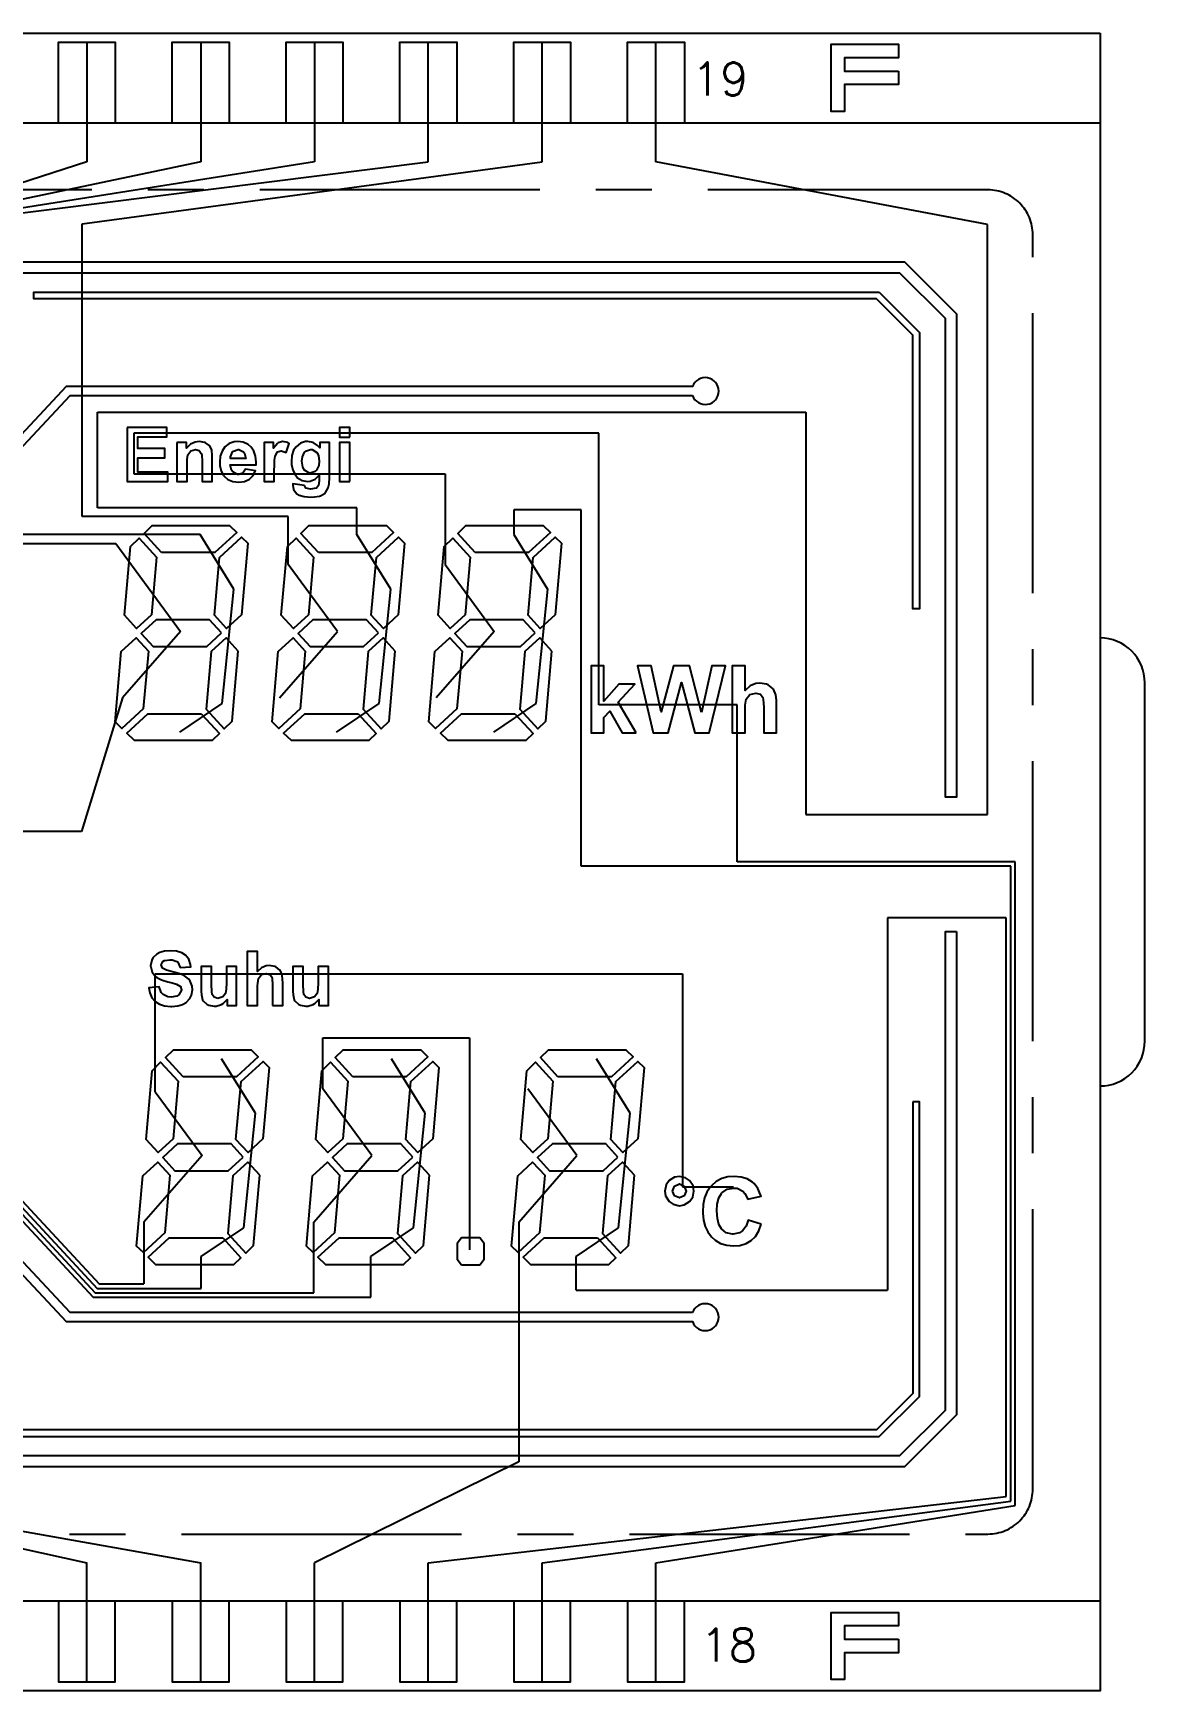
# Model space of a CAD drawing. Header units: millimetres. Extents: x -302 to 649, y -276 to -53.
# Drawn here: x 208.33 to 233.14, y -146.96 to -109.96 of the extents above; entities that cross this region are included whole.
import ezdxf

# ---------------------------------------------------------------- set-up
doc = ezdxf.new("R2010")
doc.units = ezdxf.units.MM
doc.header["$LTSCALE"] = 5
doc.header["$MEASUREMENT"] = 0
doc.linetypes.add('CENTER', pattern=[2, 1.25, -0.25, 0.25, -0.25])
doc.layers.add('SEG', color=4, linetype='Continuous')
doc.styles.add('romans', font='romans.shx')

msp = doc.modelspace()

# ---------------------------------------------------------------- linework, layer by layer
at = {"elevation": 60}
for points in [[(232.136, -109.959), (232.136, -146.959), (169.136, -146.959), (169.136, -109.959)], [(227.636, -110.809), (227.636, -111.109), (226.436, -111.109), (226.436, -111.709), (226.136, -111.709), (226.136, -110.209), (227.636, -110.209), (227.636, -110.509), (226.436, -110.509), (226.436, -110.809)], [(205.552, -116.362), (206.746, -115.064), (227.772, -115.064), (228.936, -116.225), (228.936, -127.012), (228.686, -127.012), (228.686, -116.328), (227.669, -115.314), (206.856, -115.314), (205.736, -116.531)], [(227.21, -115.739), (228.111, -116.638), (228.111, -122.809), (227.961, -122.809), (227.961, -116.7), (227.148, -115.889), (208.34, -115.889), (208.34, -115.739)], [(210.422, -118.763), (210.422, -119.963), (211.333, -119.963), (211.333, -119.762), (210.664, -119.762), (210.664, -119.436), (211.265, -119.436), (211.265, -119.232), (210.664, -119.232), (210.664, -118.967), (211.311, -118.967), (211.311, -118.763)], [(215.397, -118.977), (215.397, -118.763), (215.164, -118.763), (215.164, -118.977)], [(211.534, -119.093), (211.534, -119.963), (211.763, -119.963), (211.763, -119.568), (211.766, -119.474), (211.783, -119.371), (211.847, -119.284), (211.954, -119.251), (212.035, -119.274), (212.08, -119.339), (212.09, -119.374), (212.096, -119.52), (212.096, -119.963), (212.326, -119.963), (212.326, -119.387), (212.313, -119.268), (212.268, -119.171), (212.174, -119.103), (212.158, -119.096), (212.035, -119.074), (211.944, -119.086), (211.838, -119.135), (211.747, -119.222), (211.747, -119.093)], [(212.672, -119.924), (212.782, -119.969), (212.914, -119.982), (212.917, -119.982), (213.047, -119.966), (213.153, -119.917), (213.231, -119.84), (213.292, -119.727), (213.063, -119.688), (213.008, -119.782), (212.914, -119.811), (212.888, -119.811), (212.785, -119.752), (212.756, -119.717), (212.727, -119.594), (213.302, -119.594), (213.302, -119.536), (213.289, -119.403), (213.254, -119.29), (213.195, -119.203), (213.124, -119.138), (213.018, -119.09), (212.892, -119.074), (212.814, -119.08), (212.701, -119.122), (212.604, -119.196), (212.542, -119.287), (212.504, -119.4), (212.491, -119.536), (212.497, -119.61), (212.523, -119.733), (212.578, -119.833), (212.588, -119.849)], [(214.01, -119.099), (213.894, -119.074), (213.794, -119.103), (213.777, -119.116), (213.693, -119.219), (213.693, -119.093), (213.48, -119.093), (213.48, -119.963), (213.709, -119.963), (213.709, -119.694), (213.713, -119.636), (213.716, -119.491), (213.729, -119.403), (213.784, -119.306), (213.865, -119.28), (213.971, -119.319), (214.042, -119.119)], [(214.385, -120.053), (214.12, -120.021), (214.12, -120.05), (214.139, -120.144), (214.214, -120.241), (214.266, -120.273), (214.379, -120.305), (214.527, -120.315), (214.605, -120.312), (214.721, -120.292), (214.738, -120.286), (214.841, -120.224), (214.851, -120.215), (214.912, -120.105), (214.932, -120.018), (214.938, -119.875), (214.938, -119.093), (214.725, -119.093), (214.725, -119.216), (214.673, -119.161), (214.573, -119.096), (214.456, -119.074), (214.405, -119.077), (214.291, -119.112), (214.198, -119.19), (214.139, -119.271), (214.104, -119.387), (214.091, -119.523), (214.094, -119.588), (214.12, -119.71), (214.172, -119.814), (214.23, -119.882), (214.33, -119.943), (214.45, -119.963), (214.511, -119.956), (214.618, -119.911), (214.708, -119.824), (214.708, -119.95), (214.699, -120.056), (214.654, -120.115), (214.641, -120.118), (214.518, -120.14), (214.414, -120.115)], [(215.397, -119.963), (215.397, -119.093), (215.164, -119.093), (215.164, -119.963)], [(213.024, -119.303), (213.047, -119.332), (213.076, -119.455), (212.733, -119.455), (212.733, -119.413), (212.778, -119.306), (212.795, -119.293), (212.904, -119.251), (212.917, -119.251)], [(214.482, -119.775), (214.382, -119.714), (214.343, -119.646), (214.327, -119.51), (214.337, -119.416), (214.382, -119.313), (214.405, -119.29), (214.518, -119.251), (214.557, -119.255), (214.657, -119.316), (214.692, -119.384), (214.712, -119.516), (214.702, -119.61), (214.654, -119.71), (214.624, -119.74), (214.511, -119.778)], [(211.193, -121.551), (210.802, -121.124), (210.98, -120.951), (212.712, -120.951), (212.871, -121.106), (212.385, -121.551)], [(214.693, -121.551), (214.302, -121.124), (214.48, -120.951), (216.212, -120.951), (216.371, -121.106), (215.885, -121.551)], [(218.193, -121.551), (217.802, -121.124), (217.98, -120.951), (219.712, -120.951), (219.871, -121.106), (219.385, -121.551)], [(211.082, -121.652), (210.969, -122.94), (210.637, -123.245), (210.366, -122.95), (210.5, -121.417), (210.694, -121.229)], [(212.977, -122.94), (212.644, -123.245), (212.374, -122.95), (212.487, -121.661), (212.979, -121.21), (213.117, -121.344)], [(214.582, -121.652), (214.469, -122.94), (214.137, -123.245), (213.866, -122.95), (214, -121.417), (214.194, -121.229)], [(216.477, -122.94), (216.144, -123.245), (215.874, -122.95), (215.987, -121.661), (216.479, -121.21), (216.617, -121.344)], [(218.082, -121.652), (217.969, -122.94), (217.637, -123.245), (217.366, -122.95), (217.5, -121.417), (217.694, -121.229)], [(219.977, -122.94), (219.644, -123.245), (219.374, -122.95), (219.487, -121.661), (219.979, -121.21), (220.117, -121.344)], [(212.534, -123.346), (212.263, -123.051), (211.071, -123.051), (210.738, -123.356), (211.009, -123.651), (212.201, -123.651)], [(216.034, -123.346), (215.763, -123.051), (214.571, -123.051), (214.238, -123.356), (214.509, -123.651), (215.701, -123.651)], [(219.534, -123.346), (219.263, -123.051), (218.071, -123.051), (217.738, -123.356), (218.009, -123.651), (219.201, -123.651)], [(210.786, -125.04), (210.308, -125.478), (210.158, -125.332), (210.295, -123.761), (210.628, -123.457), (210.898, -123.752)], [(212.906, -123.752), (212.635, -123.457), (212.303, -123.761), (212.19, -125.05), (212.592, -125.488), (212.769, -125.316)], [(214.286, -125.04), (213.808, -125.478), (213.658, -125.332), (213.795, -123.761), (214.128, -123.457), (214.398, -123.752)], [(216.406, -123.752), (216.135, -123.457), (215.803, -123.761), (215.69, -125.05), (216.092, -125.488), (216.269, -125.316)], [(217.786, -125.04), (217.308, -125.478), (217.158, -125.332), (217.295, -123.761), (217.628, -123.457), (217.898, -123.752)], [(219.906, -123.752), (219.635, -123.457), (219.303, -123.761), (219.19, -125.05), (219.592, -125.488), (219.769, -125.316)], [(221.782, -125.578), (221.385, -124.89), (221.756, -124.492), (221.401, -124.492), (221.065, -124.873), (221.065, -124.078), (220.777, -124.078), (220.777, -125.578), (221.065, -125.578), (221.065, -125.232), (221.2, -125.09), (221.472, -125.578)], [(223.244, -125.126), (222.978, -124.078), (222.62, -124.078), (222.345, -125.109), (222.118, -124.078), (221.811, -124.078), (222.167, -125.578), (222.497, -125.578), (222.794, -124.456), (223.092, -125.578), (223.412, -125.578), (223.777, -124.078), (223.473, -124.078)], [(224.614, -124.789), (224.621, -124.831), (224.63, -125.006), (224.63, -125.578), (224.918, -125.578), (224.918, -124.941), (224.915, -124.857), (224.902, -124.725), (224.847, -124.599), (224.844, -124.592), (224.727, -124.505), (224.692, -124.492), (224.546, -124.469), (224.453, -124.479), (224.327, -124.531), (224.217, -124.631), (224.217, -124.078), (223.929, -124.078), (223.929, -125.578), (224.217, -125.578), (224.217, -124.958), (224.243, -124.828), (224.323, -124.722), (224.453, -124.689), (224.556, -124.715)], [(212.08, -125.151), (212.484, -125.592), (212.321, -125.751), (210.59, -125.751), (210.416, -125.582), (210.887, -125.151)], [(215.58, -125.151), (215.984, -125.592), (215.821, -125.751), (214.09, -125.751), (213.916, -125.582), (214.387, -125.151)], [(219.08, -125.151), (219.484, -125.592), (219.321, -125.751), (217.59, -125.751), (217.416, -125.582), (217.887, -125.151)], [(228.936, -130.012), (228.936, -140.799), (227.772, -141.959), (205.587, -141.959), (205.073, -141.401), (203.415, -141.401), (203.415, -141.151), (205.183, -141.151), (205.697, -141.709), (227.669, -141.709), (228.686, -140.695), (228.686, -130.012)], [(211.052, -131.575), (211.146, -131.634), (211.262, -131.669), (211.401, -131.682), (211.421, -131.682), (211.553, -131.669), (211.663, -131.637), (211.741, -131.592), (211.825, -131.504), (211.86, -131.43), (211.88, -131.31), (211.873, -131.23), (211.834, -131.12), (211.799, -131.074), (211.702, -130.997), (211.686, -130.987), (211.582, -130.948), (211.44, -130.909), (211.301, -130.871), (211.217, -130.832), (211.181, -130.757), (211.22, -130.683), (211.259, -130.66), (211.385, -130.641), (211.43, -130.641), (211.537, -130.68), (211.556, -130.696), (211.605, -130.812), (211.847, -130.803), (211.841, -130.745), (211.802, -130.631), (211.728, -130.538), (211.644, -130.486), (211.527, -130.45), (211.388, -130.441), (211.262, -130.45), (211.152, -130.479), (211.088, -130.515), (211, -130.602), (210.974, -130.654), (210.949, -130.774), (210.952, -130.803), (210.984, -130.919), (211.058, -131.016), (211.091, -131.039), (211.191, -131.09), (211.333, -131.133), (211.43, -131.158), (211.527, -131.187), (211.615, -131.239), (211.64, -131.31), (211.637, -131.323), (211.579, -131.427), (211.534, -131.456), (211.404, -131.475), (211.333, -131.469), (211.23, -131.42), (211.185, -131.369), (211.143, -131.246), (210.907, -131.268), (210.929, -131.378), (210.978, -131.488)], [(213.667, -131.659), (213.897, -131.659), (213.897, -131.149), (213.894, -131.081), (213.884, -130.977), (213.842, -130.874), (213.836, -130.871), (213.745, -130.8), (213.719, -130.79), (213.6, -130.77), (213.525, -130.78), (213.425, -130.822), (213.334, -130.9), (213.334, -130.46), (213.105, -130.46), (213.105, -131.659), (213.334, -131.659), (213.334, -131.223), (213.338, -131.162), (213.357, -131.058), (213.422, -130.974), (213.525, -130.945), (213.606, -130.968), (213.655, -131.026), (213.661, -131.061), (213.667, -131.2)], [(212.452, -131.504), (212.368, -131.478), (212.323, -131.414), (212.313, -131.349), (212.306, -131.191), (212.306, -130.79), (212.077, -130.79), (212.077, -131.339), (212.083, -131.423), (212.109, -131.533), (212.122, -131.556), (212.209, -131.64), (212.245, -131.656), (212.368, -131.679), (212.413, -131.676), (212.529, -131.64), (212.568, -131.617), (212.656, -131.53), (212.656, -131.659), (212.869, -131.659), (212.869, -130.79), (212.639, -130.79), (212.639, -131.158), (212.636, -131.301), (212.62, -131.391), (212.559, -131.472)], [(214.169, -131.556), (214.256, -131.64), (214.291, -131.656), (214.414, -131.679), (214.46, -131.676), (214.576, -131.64), (214.615, -131.617), (214.702, -131.53), (214.702, -131.659), (214.915, -131.659), (214.915, -130.79), (214.686, -130.79), (214.686, -131.158), (214.683, -131.301), (214.666, -131.391), (214.605, -131.472), (214.498, -131.504), (214.414, -131.478), (214.369, -131.414), (214.359, -131.349), (214.353, -131.191), (214.353, -130.79), (214.123, -130.79), (214.123, -131.339), (214.13, -131.423), (214.156, -131.533)], [(211.672, -133.251), (211.281, -132.824), (211.46, -132.651), (213.191, -132.651), (213.35, -132.806), (212.865, -133.251)], [(215.46, -133.251), (215.069, -132.824), (215.248, -132.651), (216.979, -132.651), (217.139, -132.806), (216.653, -133.251)], [(220.038, -133.251), (219.647, -132.824), (219.826, -132.651), (221.557, -132.651), (221.717, -132.806), (221.231, -133.251)], [(211.449, -134.64), (211.116, -134.945), (210.846, -134.65), (210.98, -133.117), (211.173, -132.929), (211.561, -133.352)], [(213.456, -134.64), (213.124, -134.945), (212.853, -134.65), (212.966, -133.361), (213.458, -132.91), (213.596, -133.044)], [(215.237, -134.64), (214.904, -134.945), (214.634, -134.65), (214.768, -133.117), (214.962, -132.929), (215.35, -133.352)], [(217.245, -134.64), (216.912, -134.945), (216.641, -134.65), (216.754, -133.361), (217.246, -132.91), (217.384, -133.044)], [(219.815, -134.64), (219.482, -134.945), (219.212, -134.65), (219.346, -133.117), (219.54, -132.929), (219.928, -133.352)], [(221.823, -134.64), (221.49, -134.945), (221.219, -134.65), (221.332, -133.361), (221.824, -132.91), (221.962, -133.044)], [(227.961, -133.809), (227.961, -140.323), (227.148, -141.134), (207.34, -141.134), (207.34, -141.284), (227.21, -141.284), (228.111, -140.386), (228.111, -133.809)], [(213.013, -135.046), (212.743, -134.751), (211.55, -134.751), (211.218, -135.056), (211.488, -135.351), (212.681, -135.351)], [(216.801, -135.046), (216.531, -134.751), (215.338, -134.751), (215.006, -135.056), (215.276, -135.351), (216.469, -135.351)], [(221.379, -135.046), (221.109, -134.751), (219.916, -134.751), (219.584, -135.056), (219.854, -135.351), (221.047, -135.351)], [(211.265, -136.74), (210.788, -137.178), (210.637, -137.032), (210.774, -135.461), (211.107, -135.157), (211.378, -135.452)], [(213.385, -135.452), (213.115, -135.157), (212.782, -135.461), (212.669, -136.75), (213.071, -137.188), (213.248, -137.016)], [(215.053, -136.74), (214.576, -137.178), (214.425, -137.032), (214.563, -135.461), (214.895, -135.157), (215.166, -135.452)], [(217.173, -135.452), (216.903, -135.157), (216.57, -135.461), (216.458, -136.75), (216.859, -137.188), (217.037, -137.016)], [(219.631, -136.74), (219.154, -137.178), (219.003, -137.032), (219.141, -135.461), (219.473, -135.157), (219.744, -135.452)], [(221.751, -135.452), (221.481, -135.157), (221.148, -135.461), (221.036, -136.75), (221.437, -137.188), (221.615, -137.016)], [(222.978, -135.571), (222.888, -135.507), (222.749, -135.478), (222.639, -135.494), (222.519, -135.571), (222.451, -135.665), (222.422, -135.804), (222.442, -135.914), (222.519, -136.034), (222.61, -136.098), (222.749, -136.131), (222.859, -136.111), (222.978, -136.034), (223.046, -135.943), (223.075, -135.804), (223.056, -135.691)], [(222.594, -135.804), (222.639, -135.694), (222.749, -135.646), (222.859, -135.694), (222.904, -135.804), (222.859, -135.914), (222.749, -135.959), (222.639, -135.914)], [(224.576, -136.545), (224.285, -136.451), (224.236, -136.587), (224.158, -136.693), (224.091, -136.738), (223.952, -136.768), (223.935, -136.768), (223.796, -136.735), (223.686, -136.648), (223.631, -136.554), (223.596, -136.418), (223.583, -136.244), (223.593, -136.098), (223.628, -135.959), (223.686, -135.856), (223.699, -135.843), (223.816, -135.762), (223.958, -135.736), (224.036, -135.743), (224.162, -135.804), (224.213, -135.856), (224.275, -135.988), (224.572, -135.917), (224.563, -135.885), (224.501, -135.746), (224.42, -135.639), (224.378, -135.604), (224.262, -135.533), (224.126, -135.491), (223.974, -135.478), (223.832, -135.487), (223.693, -135.526), (223.57, -135.591), (223.463, -135.685), (223.434, -135.717), (223.363, -135.827), (223.311, -135.956), (223.282, -136.102), (223.273, -136.266), (223.273, -136.296), (223.286, -136.454), (223.324, -136.593), (223.383, -136.716), (223.463, -136.823), (223.551, -136.9), (223.67, -136.971), (223.806, -137.013), (223.955, -137.029), (224.097, -137.017), (224.236, -136.978), (224.352, -136.91), (224.446, -136.816), (224.521, -136.693)], [(212.559, -136.851), (212.963, -137.292), (212.8, -137.451), (211.069, -137.451), (210.895, -137.282), (211.366, -136.851)], [(216.347, -136.851), (216.752, -137.292), (216.588, -137.451), (214.857, -137.451), (214.684, -137.282), (215.155, -136.851)], [(217.89, -137.451), (218.295, -137.451), (218.392, -137.324), (218.392, -136.978), (218.295, -136.851), (217.89, -136.851), (217.792, -136.978), (217.792, -137.324)], [(220.925, -136.851), (221.33, -137.292), (221.166, -137.451), (219.435, -137.451), (219.262, -137.282), (219.732, -136.851)], [(227.636, -145.809), (227.636, -146.109), (226.436, -146.109), (226.436, -146.709), (226.136, -146.709), (226.136, -145.209), (227.636, -145.209), (227.636, -145.509), (226.436, -145.509), (226.436, -145.809)]]:
    msp.add_lwpolyline(points, close=True, dxfattribs=at)
for points in [[(208.891, -111.959), (208.891, -110.159), (210.161, -110.159), (210.161, -111.959)], [(211.431, -111.959), (211.431, -110.159), (212.701, -110.159), (212.701, -111.959)], [(213.971, -111.959), (213.971, -110.159), (215.241, -110.159), (215.241, -111.959)], [(216.511, -111.959), (216.511, -110.159), (217.781, -110.159), (217.781, -111.959)], [(219.051, -111.959), (219.051, -110.159), (220.321, -110.159), (220.321, -111.959)], [(221.591, -111.959), (221.591, -110.159), (222.861, -110.159), (222.861, -111.959)], [(169.136, -111.959), (232.136, -111.959)], [(232.136, -144.959), (169.136, -144.959)], [(208.891, -144.959), (208.891, -146.759), (210.161, -146.759), (210.161, -144.959)], [(211.431, -144.959), (211.431, -146.759), (212.701, -146.759), (212.701, -144.959)], [(213.971, -144.959), (213.971, -146.759), (215.241, -146.759), (215.241, -144.959)], [(216.511, -144.959), (216.511, -146.759), (217.781, -146.759), (217.781, -144.959)], [(219.051, -144.959), (219.051, -146.759), (220.321, -146.759), (220.321, -144.959)], [(221.591, -144.959), (221.591, -146.759), (222.861, -146.759), (222.861, -144.959)]]:
    msp.add_lwpolyline(points, dxfattribs=at)
at = {"linetype": 'CENTER', "elevation": 60}
msp.add_lwpolyline([(229.636, -113.459), (171.636, -113.459, 0.414214), (170.636, -114.459), (170.636, -142.459, 0.414214), (171.636, -143.459), (229.636, -143.459, 0.414214), (230.636, -142.459), (230.636, -114.459, 0.414214)], format="xyb", close=True, dxfattribs=at)
at = {"elevation": 60}
for points in [[(223.045, -118.048, 5.828427), (223.045, -117.848), (209.065, -117.848), (206.436, -120.657), (206.436, -121.112), (206.636, -121.112), (206.636, -120.736), (209.152, -118.048)], [(223.045, -138.518), (209.152, -138.518), (206.636, -135.83), (206.636, -135.454), (206.436, -135.454), (206.436, -135.909), (209.065, -138.718), (223.045, -138.718, 5.828427)]]:
    msp.add_lwpolyline(points, format="xyb", close=True, dxfattribs=at)
msp.add_lwpolyline([(232.136, -133.459, 0.414214), (233.136, -132.459), (233.136, -124.459, 0.414214), (232.136, -123.459)], format="xyb", dxfattribs=at)
at = {"layer": 'SEG'}
for p, q in [((209.526, -110.177, 60), (209.526, -112.831, 60)), ((212.066, -110.177, 60), (212.066, -112.831, 60)), ((214.606, -110.177, 60), (214.606, -112.831, 60)), ((217.146, -112.831, 60), (217.146, -110.177, 60)), ((219.686, -112.831, 60), (219.686, -110.177, 60)), ((222.226, -112.831, 60), (222.226, -110.177, 60)), ((209.526, -112.831, 60), (204.941, -114.312, 60)), ((212.066, -112.831, 60), (205.041, -114.312, 60)), ((214.606, -112.831, 60), (205.241, -114.312, 60)), ((205.341, -114.316, 60), (217.146, -112.831, 60)), ((209.421, -114.218, 60), (219.686, -112.831, 60)), ((229.623, -114.23, 60), (222.226, -112.831, 60)), ((209.421, -120.75, 60), (209.421, -114.218, 60)), ((229.623, -127.402, 60), (229.623, -114.23, 60)), ((209.76, -120.557, 60), (209.76, -118.42, 60)), ((209.76, -118.42, 60), (225.571, -118.42, 60)), ((225.571, -118.42, 60), (225.571, -127.402, 60)), ((220.949, -118.887, 60), (210.574, -118.887, 60)), ((210.574, -118.887, 60), (210.574, -119.798, 60)), ((220.949, -124.951, 60), (220.949, -118.887, 60)), ((210.574, -119.798, 60), (217.52, -119.798, 60)), ((217.52, -119.798, 60), (217.52, -121.821, 60)), ((215.553, -120.557, 60), (209.76, -120.557, 60)), ((215.553, -121.152, 60), (215.553, -120.557, 60)), ((220.56, -120.599, 60), (219.053, -120.599, 60)), ((219.053, -120.599, 60), (219.053, -121.152, 60)), ((220.56, -128.553, 60), (220.56, -120.599, 60)), ((214.02, -120.75, 60), (209.421, -120.75, 60)), ((214.02, -121.821, 60), (214.02, -120.75, 60)), ((206.134, -121.347, 60), (210.171, -121.347, 60)), ((212.053, -121.152, 60), (206.186, -121.152, 60)), ((210.171, -121.347, 60), (211.617, -123.314, 60)), ((212.806, -122.367, 60), (212.053, -121.152, 60)), ((216.306, -122.367, 60), (215.553, -121.152, 60)), ((219.053, -121.152, 60), (219.806, -122.367, 60)), ((215.117, -123.314, 60), (214.02, -121.821, 60)), ((217.52, -121.821, 60), (218.617, -123.314, 60)), ((212.547, -124.924, 60), (212.806, -122.367, 60)), ((216.047, -124.924, 60), (216.306, -122.367, 60)), ((219.806, -122.367, 60), (219.547, -124.924, 60)), ((211.617, -123.314, 60), (210.322, -124.797, 60)), ((213.822, -124.797, 60), (215.117, -123.314, 60)), ((218.617, -123.314, 60), (217.322, -124.797, 60)), ((210.322, -124.797, 60), (209.405, -127.776, 60)), ((211.598, -125.564, 60), (212.547, -124.924, 60)), ((215.098, -125.564, 60), (216.047, -124.924, 60)), ((219.547, -124.924, 60), (218.598, -125.564, 60)), ((224.041, -124.951, 60), (220.949, -124.951, 60)), ((224.041, -128.453, 60), (224.041, -124.951, 60)), ((225.571, -127.402, 60), (229.623, -127.402, 60)), ((209.405, -127.776, 60), (207.422, -127.776, 60)), ((230.145, -128.553, 60), (220.56, -128.553, 60)), ((230.245, -128.453, 60), (224.041, -128.453, 60)), ((230.145, -142.723, 60), (230.145, -128.553, 60)), ((230.245, -142.826, 60), (230.245, -128.453, 60)), ((230.045, -129.703, 60), (227.391, -129.703, 60)), ((227.391, -129.703, 60), (227.391, -138.013, 60)), ((230.045, -142.619, 60), (230.045, -129.703, 60)), ((211.048, -130.958, 60), (222.822, -130.958, 60)), ((211.048, -133.588, 60), (211.048, -130.958, 60)), ((222.822, -130.958, 60), (222.822, -135.711, 60)), ((214.789, -133.524, 60), (214.789, -132.382, 60)), ((214.789, -132.382, 60), (218.065, -132.382, 60)), ((218.065, -132.382, 60), (218.065, -137.114, 60)), ((213.286, -134.067, 60), (212.532, -132.852, 60)), ((217.074, -134.067, 60), (216.321, -132.852, 60)), ((221.652, -134.067, 60), (220.899, -132.852, 60)), ((215.884, -135.014, 60), (214.789, -133.524, 60)), ((220.462, -135.014, 60), (219.365, -133.521, 60)), ((211.048, -133.588, 60), (212.096, -135.014, 60)), ((213.027, -136.624, 60), (213.286, -134.067, 60)), ((216.815, -136.624, 60), (217.074, -134.067, 60)), ((221.393, -136.624, 60), (221.652, -134.067, 60)), ((207.154, -135.029, 60), (209.799, -137.876, 60)), ((212.096, -135.014, 60), (210.801, -136.497, 60)), ((214.589, -136.497, 60), (215.884, -135.014, 60)), ((219.167, -136.497, 60), (220.462, -135.014, 60)), ((207.023, -135.329, 60), (209.669, -138.176, 60)), ((207.067, -135.229, 60), (209.712, -138.076, 60)), ((207.111, -135.129, 60), (209.756, -137.976, 60)), ((222.822, -135.711, 60), (223.955, -135.711, 60)), ((210.801, -136.497, 60), (210.801, -137.876, 60)), ((214.589, -138.076, 60), (214.589, -136.497, 60)), ((219.167, -136.497, 60), (219.167, -141.847, 60)), ((212.077, -137.264, 60), (213.027, -136.624, 60)), ((215.866, -137.264, 60), (216.815, -136.624, 60)), ((220.444, -137.264, 60), (221.393, -136.624, 60)), ((212.077, -137.976, 60), (212.077, -137.264, 60)), ((215.866, -138.176, 60), (215.866, -137.264, 60)), ((220.444, -138.013, 60), (220.444, -137.264, 60)), ((209.756, -137.976, 60), (212.077, -137.976, 60)), ((209.799, -137.876, 60), (210.801, -137.876, 60)), ((209.669, -138.176, 60), (215.866, -138.176, 60)), ((209.712, -138.076, 60), (214.589, -138.076, 60)), ((220.444, -138.013, 60), (227.391, -138.013, 60)), ((219.167, -141.847, 60), (214.606, -144.105, 60)), ((202.9, -142.642, 60), (209.526, -144.105, 60)), ((203, -142.484, 60), (212.066, -144.105, 60)), ((217.146, -144.105, 60), (230.045, -142.619, 60)), ((219.686, -144.105, 60), (230.145, -142.723, 60)), ((222.226, -144.105, 60), (230.245, -142.826, 60)), ((209.526, -146.759, 60), (209.526, -144.105, 60)), ((212.066, -146.759, 60), (212.066, -144.105, 60)), ((214.606, -146.759, 60), (214.606, -144.105, 60)), ((217.146, -146.759, 60), (217.146, -144.105, 60)), ((219.686, -146.759, 60), (219.686, -144.105, 60)), ((222.226, -146.759, 60), (222.226, -144.105, 60))]:
    msp.add_line(p, q, dxfattribs=at)

# ---------------------------------------------------------------- texts
at = {"style": 'romans'}
for s, p in [('19', (223.026, -111.35, 29.211)), ('18', (223.219, -146.306, 29.211))]:
    msp.add_text(s, height=0.7368, dxfattribs=at).set_placement(p)

doc.saveas('drawing.dxf')
